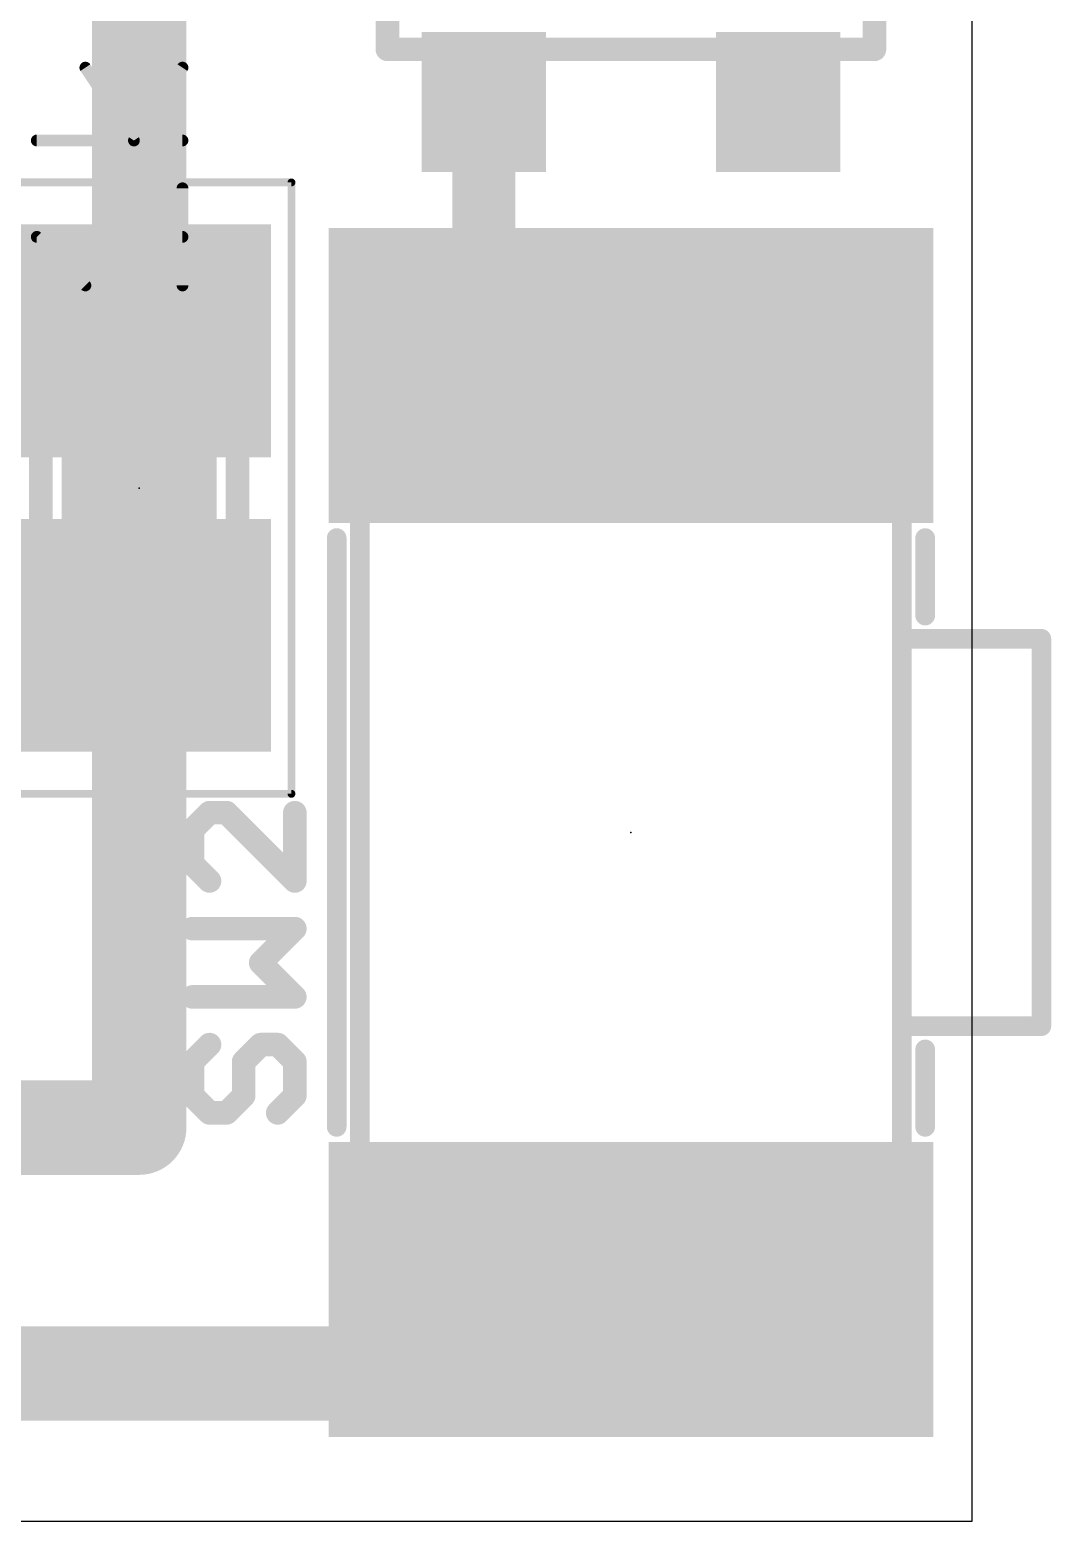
# Model space of a CAD drawing. Extents: x -4.6 to 38, y -0.1 to 31.9.
# Drawn here: x 31.36 to 37.96, y 0 to 9.63 of the extents above; entities that cross this region are included whole.
import ezdxf

# ---------------------------------------------------------------- set-up
doc = ezdxf.new("R2010")
doc.units = 0
for name, color, linetype in [('1', 22, 'CONTINUOUS'), ('20', 7, 'CONTINUOUS'), ('21', 253, 'CONTINUOUS'), ('23', 7, 'CONTINUOUS'), ('25', 253, 'CONTINUOUS'), ('27', 253, 'CONTINUOUS'), ('29', 253, 'CONTINUOUS'), ('31', 3, 'CONTINUOUS'), ('35', 253, 'CONTINUOUS'), ('39', 22, 'CONTINUOUS'), ('51', 253, 'CONTINUOUS')]:
    doc.layers.add(name, color=color, linetype=linetype)

# ---------------------------------------------------------------- blocks, each defined once
blk = doc.blocks.new('RECT')
blk.add_solid([(-0.5, -0.5), (0.5, -0.5), (-0.5, 0.5), (0.5, 0.5)])

msp = doc.modelspace()

# ---------------------------------------------------------------- linework, layer by layer
at = {"layer": '1'}
for points, const_width in [([(32.0675, 7.62), (32.0675, 11.43)], 0.6096), ([(34.2925, 9.16), (34.2925, 7.305)], 0.4064), ([(32.0675, 7.6175), (32.0675, 7.62)], 0.6096), ([(34.2925, 7.305), (34.29, 7.3025)], 0.4064), ([(35.15, 7.3025), (35.2425, 7.395)], 0.4064), ([(34.29, 7.3025), (35.15, 7.3025)], 0.4064), ([(32.0675, 2.54), (32.0675, 5.7175)], 0.6096), ([(28.095, 2.54), (32.0675, 2.54)], 0.6096), ([(35.15, 0.9525), (35.2425, 1.495)], 0.6096), ([(35.15, 0.9525), (25.4, 0.9525)], 0.6096)]:
    msp.add_lwpolyline(points, dxfattribs=dict(at, const_width=const_width))
for points, const_width in [([(34.3941, 9.16, 1), (34.1909, 9.16)], 0.2032), ([(32.2199, 7.62, 1), (31.9151, 7.62)], 0.3048), ([(31.9151, 7.62, 1), (32.2199, 7.62)], 0.3048), ([(31.9151, 7.6175, 1), (32.2199, 7.6175)], 0.3048), ([(34.3643, 7.2332, 1), (34.2207, 7.3768)], 0.2032), ([(35.3143, 7.3232, 1), (35.1707, 7.4668)], 0.2032), ([(34.29, 7.4041, 1), (34.29, 7.2009)], 0.2032), ([(34.2182, 7.3743, 1), (34.3618, 7.2307)], 0.2032), ([(35.0782, 7.3743, 1), (35.2218, 7.2307)], 0.2032), ([(35.15, 7.2009, 1), (35.15, 7.4041)], 0.2032), ([(34.1909, 7.305, 1), (34.3941, 7.305)], 0.2032), ([(32.2199, 5.7175, 1), (31.9151, 5.7175)], 0.3048), ([(32.0675, 2.3876, 1), (32.0675, 2.6924)], 0.3048), ([(31.9151, 2.54, 1), (32.2199, 2.54)], 0.3048), ([(35.3927, 1.4694, 1), (35.0923, 1.5206)], 0.3048), ([(35.15, 0.8001, 1), (35.15, 1.1049)], 0.3048), ([(34.9998, 0.9781, 1), (35.3002, 0.9269)], 0.3048)]:
    msp.add_lwpolyline(points, format="xyb", dxfattribs=dict(at, const_width=const_width))
at = {"layer": '20'}
for p, q in [((37.445, 0), (37.445, 25.3875)), ((0, 0), (37.445, 0))]:
    msp.add_line(p, q, dxfattribs=at)
at = {"layer": '21'}
for points, const_width in [([(33.6701, 9.5076), (33.6701, 10.8204)], 0.1524), ([(36.8149, 10.8204), (36.8149, 9.5076)], 0.1524), ([(35.6649, 9.4996), (34.8061, 9.4996)], 0.1524), ([(33.3425, 2.545), (33.3425, 6.345)], 0.127), ([(37.1425, 5.845), (37.1425, 6.345)], 0.127), ([(37.1425, 2.545), (37.1425, 3.045)], 0.127)]:
    msp.add_lwpolyline(points, dxfattribs=dict(at, const_width=const_width))
for points, const_width in [([(33.632, 9.5076, 1), (33.7082, 9.5076)], 0.0762), ([(34.8061, 9.5377, 1), (34.8061, 9.4615)], 0.0762), ([(35.6649, 9.4615, 1), (35.6649, 9.5377)], 0.0762), ([(36.7768, 9.5076, 1), (36.853, 9.5076)], 0.0762), ([(33.3743, 6.345, 1), (33.3107, 6.345)], 0.0635), ([(37.1743, 6.345, 1), (37.1107, 6.345)], 0.0635), ([(37.1107, 5.845, 1), (37.1743, 5.845)], 0.0635), ([(37.1743, 3.045, 1), (37.1107, 3.045)], 0.0635), ([(33.3107, 2.545, 1), (33.3743, 2.545)], 0.0635), ([(37.1107, 2.545, 1), (37.1743, 2.545)], 0.0635)]:
    msp.add_lwpolyline(points, format="xyb", dxfattribs=dict(at, const_width=const_width))
at = {"layer": '23'}
for p in [(32.0675, 6.6675), (35.2425, 4.445)]:
    msp.add_point(p, dxfattribs=at)
at = {"layer": '25', "const_width": 0.1524}
for points in [[(32.5215, 4.5727), (32.4113, 4.4625)], [(32.6317, 4.5727), (32.5215, 4.5727)], [(33.0723, 4.132), (32.6317, 4.5727)], [(33.0723, 4.5727), (33.0723, 4.132)], [(32.4113, 4.4625), (32.4113, 4.2422)], [(32.4113, 4.2422), (32.5215, 4.132)], [(33.0723, 3.8243), (32.4113, 3.8243)], [(32.852, 3.6039), (33.0723, 3.8243)], [(33.0723, 3.3836), (32.852, 3.6039)], [(32.4113, 3.3836), (33.0723, 3.3836)], [(32.5215, 3.0758), (32.4113, 2.9657)], [(32.7418, 2.9657), (32.852, 3.0758)], [(32.852, 3.0758), (32.9621, 3.0758)], [(32.9621, 3.0758), (33.0723, 2.9657)], [(32.4113, 2.9657), (32.4113, 2.7454)], [(32.7418, 2.7454), (32.7418, 2.9657)], [(33.0723, 2.9657), (33.0723, 2.7454)], [(32.4113, 2.7454), (32.5215, 2.6352)], [(32.6317, 2.6352), (32.7418, 2.7454)], [(33.0723, 2.7454), (32.9621, 2.6352)], [(32.5215, 2.6352), (32.6317, 2.6352)]]:
    msp.add_lwpolyline(points, dxfattribs=at)
at = {"layer": '25', "const_width": 0.0762}
for points in [[(32.5215, 4.6108, 1), (32.5215, 4.5346)], [(32.5484, 4.5457, 1), (32.4946, 4.5996)], [(32.6586, 4.5996, 1), (32.6047, 4.5457)], [(32.6317, 4.5346, 1), (32.6317, 4.6108)], [(33.1104, 4.5727, 1), (33.0342, 4.5727)], [(32.4494, 4.4625, 1), (32.3732, 4.4625)], [(32.3844, 4.4895, 1), (32.4383, 4.4356)], [(32.4383, 4.2691, 1), (32.3844, 4.2152)], [(32.3732, 4.2422, 1), (32.4494, 4.2422)], [(32.4946, 4.1051, 1), (32.5484, 4.159)], [(33.0342, 4.132, 1), (33.1104, 4.132)], [(33.0454, 4.1051, 1), (33.0992, 4.159)], [(32.4113, 3.8624, 1), (32.4113, 3.7862)], [(33.0992, 3.7973, 1), (33.0454, 3.8512)], [(33.0723, 3.7862, 1), (33.0723, 3.8624)], [(32.8789, 3.6309, 1), (32.825, 3.577)], [(32.825, 3.6309, 1), (32.8789, 3.577)], [(32.4113, 3.4217, 1), (32.4113, 3.3455)], [(33.0454, 3.3567, 1), (33.0992, 3.4106)], [(33.0723, 3.3455, 1), (33.0723, 3.4217)], [(32.5484, 3.0489, 1), (32.4946, 3.1028)], [(32.852, 3.1139, 1), (32.852, 3.0377)], [(32.8789, 3.0489, 1), (32.825, 3.1028)], [(32.9891, 3.1028, 1), (32.9352, 3.0489)], [(32.9621, 3.0377, 1), (32.9621, 3.1139)], [(32.4494, 2.9657, 1), (32.3732, 2.9657)], [(32.3844, 2.9926, 1), (32.4383, 2.9387)], [(32.7799, 2.9657, 1), (32.7037, 2.9657)], [(32.7149, 2.9926, 1), (32.7688, 2.9387)], [(33.1104, 2.9657, 1), (33.0342, 2.9657)], [(33.0454, 2.9387, 1), (33.0992, 2.9926)], [(32.4383, 2.7723, 1), (32.3844, 2.7184)], [(32.7688, 2.7184, 1), (32.7149, 2.7723)], [(33.0992, 2.7184, 1), (33.0454, 2.7723)], [(32.3732, 2.7454, 1), (32.4494, 2.7454)], [(32.5215, 2.6733, 1), (32.5215, 2.5971)], [(32.4946, 2.6083, 1), (32.5484, 2.6621)], [(32.6047, 2.6621, 1), (32.6586, 2.6083)], [(32.6317, 2.5971, 1), (32.6317, 2.6733)], [(32.7037, 2.7454, 1), (32.7799, 2.7454)], [(32.9352, 2.6621, 1), (32.9891, 2.6083)], [(33.0342, 2.7454, 1), (33.1104, 2.7454)]]:
    msp.add_lwpolyline(points, format="xyb", dxfattribs=at)
at = {"layer": '27', "const_width": 0.0762}
for points in [[(32.0334, 8.9111), (31.7198, 9.3814)], [(32.3469, 9.3814), (32.0334, 8.9111)], [(32.3469, 8.9111), (31.4063, 8.9111)], [(32.3469, 7.9756), (32.3469, 8.6027)], [(31.7198, 7.9756), (31.4063, 8.2891)], [(31.4063, 8.2891), (32.3469, 8.2891)]]:
    msp.add_lwpolyline(points, dxfattribs=at)
at = {"layer": '27', "const_width": 0.0381}
for points in [[(31.7357, 9.392, 1), (31.704, 9.3709)], [(32.3628, 9.3709, 1), (32.331, 9.392)], [(31.4063, 8.9302, 1), (31.4063, 8.8921)], [(32.0175, 8.9217, 1), (32.0492, 8.9006)], [(32.0175, 8.9006, 1), (32.0492, 8.9217)], [(32.3469, 8.8921, 1), (32.3469, 8.9302)], [(32.366, 8.6027, 1), (32.3279, 8.6027)], [(31.4198, 8.3026, 1), (31.3928, 8.2757)], [(31.4063, 8.3082, 1), (31.4063, 8.2701)], [(32.3469, 8.2701, 1), (32.3469, 8.3082)], [(31.7064, 7.9621, 1), (31.7333, 7.9891)], [(32.3279, 7.9756, 1), (32.366, 7.9756)]]:
    msp.add_lwpolyline(points, format="xyb", dxfattribs=at)
at = {"layer": '39', "const_width": 0.0508}
for points in [[(31.0845, 8.6405), (33.0505, 8.6405)], [(33.0505, 8.6405), (33.0505, 4.6945)], [(33.0505, 4.6945), (31.0845, 4.6945)]]:
    msp.add_lwpolyline(points, dxfattribs=at)
at = {"layer": '39', "const_width": 0.0254}
for points in [[(33.0632, 8.6405, 1), (33.0378, 8.6405)], [(33.0505, 8.6278, 1), (33.0505, 8.6532)], [(33.0505, 4.6818, 1), (33.0505, 4.7072)], [(33.0378, 4.6945, 1), (33.0632, 4.6945)]]:
    msp.add_lwpolyline(points, format="xyb", dxfattribs=at)
at = {"layer": '51'}
for points, const_width in [([(33.6701, 9.4996), (33.6701, 10.8204)], 0.1524), ([(36.8149, 10.8204), (36.8149, 9.4996)], 0.1524), ([(36.8149, 9.4996), (33.6701, 9.4996)], 0.1524), ([(33.7375, 7.945), (36.7475, 7.945)], 0.127), ([(33.7375, 7.195), (33.7375, 7.945)], 0.127), ([(36.7475, 7.945), (36.7475, 7.195)], 0.127), ([(33.4925, 1.695), (33.4925, 7.195)], 0.127), ([(33.4925, 7.195), (33.7375, 7.195)], 0.127), ([(33.7375, 7.195), (36.7475, 7.195)], 0.127), ([(36.7475, 7.195), (36.9925, 7.195)], 0.127), ([(36.9925, 7.195), (36.9925, 5.695)], 0.127), ([(31.4325, 6.2575), (31.4325, 7.0775)], 0.1524), ([(32.7025, 6.2575), (32.7025, 7.0775)], 0.1524), ([(36.9925, 5.695), (36.9925, 3.195)], 0.127), ([(37.8925, 5.695), (36.9925, 5.695)], 0.127), ([(37.8925, 3.195), (37.8925, 5.695)], 0.127), ([(36.9925, 3.195), (36.9925, 1.695)], 0.127), ([(37.8925, 3.195), (36.9925, 3.195)], 0.127), ([(33.7375, 1.695), (33.4925, 1.695)], 0.127), ([(36.7475, 1.695), (33.7375, 1.695)], 0.127), ([(33.7375, 0.945), (33.7375, 1.695)], 0.127), ([(36.9925, 1.695), (36.7475, 1.695)], 0.127), ([(36.7475, 1.695), (36.7475, 0.945)], 0.127), ([(36.7475, 0.945), (33.7375, 0.945)], 0.127)]:
    msp.add_lwpolyline(points, dxfattribs=dict(at, const_width=const_width))
for points, const_width in [([(33.6701, 9.5377, 1), (33.6701, 9.4615)], 0.0762), ([(33.632, 9.4996, 1), (33.7082, 9.4996)], 0.0762), ([(36.7768, 9.4996, 1), (36.853, 9.4996)], 0.0762), ([(36.8149, 9.4615, 1), (36.8149, 9.5377)], 0.0762), ([(33.7375, 7.9768, 1), (33.7375, 7.9133)], 0.0635), ([(33.7693, 7.945, 1), (33.7058, 7.945)], 0.0635), ([(36.7793, 7.945, 1), (36.7157, 7.945)], 0.0635), ([(36.7475, 7.9133, 1), (36.7475, 7.9768)], 0.0635), ([(33.4925, 7.2268, 1), (33.4925, 7.1633)], 0.0635), ([(33.5243, 7.195, 1), (33.4607, 7.195)], 0.0635), ([(33.7375, 7.2268, 1), (33.7375, 7.1633)], 0.0635), ([(33.7058, 7.195, 1), (33.7693, 7.195)], 0.0635), ([(33.7375, 7.1633, 1), (33.7375, 7.2268)], 0.0635), ([(36.7157, 7.195, 1), (36.7793, 7.195)], 0.0635), ([(36.7475, 7.2268, 1), (36.7475, 7.1633)], 0.0635), ([(36.7475, 7.1633, 1), (36.7475, 7.2268)], 0.0635), ([(37.0243, 7.195, 1), (36.9607, 7.195)], 0.0635), ([(36.9925, 7.1633, 1), (36.9925, 7.2268)], 0.0635), ([(31.4706, 7.0775, 1), (31.3944, 7.0775)], 0.0762), ([(32.7406, 7.0775, 1), (32.6644, 7.0775)], 0.0762), ([(31.3944, 6.2575, 1), (31.4706, 6.2575)], 0.0762), ([(32.6644, 6.2575, 1), (32.7406, 6.2575)], 0.0762), ([(36.9925, 5.7268, 1), (36.9925, 5.6633)], 0.0635), ([(37.0243, 5.695, 1), (36.9607, 5.695)], 0.0635), ([(36.9607, 5.695, 1), (37.0243, 5.695)], 0.0635), ([(37.9243, 5.695, 1), (37.8607, 5.695)], 0.0635), ([(37.8925, 5.6633, 1), (37.8925, 5.7268)], 0.0635), ([(36.9925, 3.2268, 1), (36.9925, 3.1633)], 0.0635), ([(37.0243, 3.195, 1), (36.9607, 3.195)], 0.0635), ([(36.9607, 3.195, 1), (37.0243, 3.195)], 0.0635), ([(37.8607, 3.195, 1), (37.9243, 3.195)], 0.0635), ([(37.8925, 3.1633, 1), (37.8925, 3.2268)], 0.0635), ([(33.4925, 1.7268, 1), (33.4925, 1.6633)], 0.0635), ([(33.7375, 1.7268, 1), (33.7375, 1.6633)], 0.0635), ([(33.7693, 1.695, 1), (33.7058, 1.695)], 0.0635), ([(33.7375, 1.6633, 1), (33.7375, 1.7268)], 0.0635), ([(36.7793, 1.695, 1), (36.7157, 1.695)], 0.0635), ([(36.7475, 1.7268, 1), (36.7475, 1.6633)], 0.0635), ([(36.7475, 1.6633, 1), (36.7475, 1.7268)], 0.0635), ([(36.9925, 1.6633, 1), (36.9925, 1.7268)], 0.0635), ([(33.4607, 1.695, 1), (33.5243, 1.695)], 0.0635), ([(36.9607, 1.695, 1), (37.0243, 1.695)], 0.0635), ([(33.7375, 0.9768, 1), (33.7375, 0.9133)], 0.0635), ([(33.7058, 0.945, 1), (33.7693, 0.945)], 0.0635), ([(36.7157, 0.945, 1), (36.7793, 0.945)], 0.0635), ([(36.7475, 0.9133, 1), (36.7475, 0.9768)], 0.0635)]:
    msp.add_lwpolyline(points, format="xyb", dxfattribs=dict(at, const_width=const_width))

# ---------------------------------------------------------------- block references
at = {"layer": '1', "xscale": 0.6, "yscale": 0.7}
for p in [(34.2925, 9.16), (36.1925, 9.16)]:
    msp.add_blockref('RECT', p, dxfattribs=at)
at = {"layer": '1', "rotation": 90}
for p, xscale, yscale in [((32.0675, 7.6175), 1.3, 1.5), ((35.2425, 7.395), 1.7, 3.7), ((32.0675, 5.7175), 1.3, 1.5), ((35.2425, 1.495), 1.7, 3.7)]:
    msp.add_blockref('RECT', p, dxfattribs=dict(at, xscale=xscale, yscale=yscale))
at = {"layer": '29', "xscale": 0.8032, "yscale": 0.9032}
for p in [(34.2925, 9.16), (36.1925, 9.16)]:
    msp.add_blockref('RECT', p, dxfattribs=at)
at = {"layer": '29', "rotation": 90}
for p, xscale, yscale in [((32.0675, 7.6175), 1.5032, 1.7032), ((35.2425, 7.395), 1.9032, 3.9032), ((32.0675, 5.7175), 1.5032, 1.7032), ((35.2425, 1.495), 1.9032, 3.9032)]:
    msp.add_blockref('RECT', p, dxfattribs=dict(at, xscale=xscale, yscale=yscale))
at = {"layer": '31', "xscale": 0.6, "yscale": 0.7}
for p in [(34.2925, 9.16), (36.1925, 9.16)]:
    msp.add_blockref('RECT', p, dxfattribs=at)
at = {"layer": '31', "rotation": 90}
for p, xscale, yscale in [((32.0675, 7.6175), 1.3, 1.5), ((35.2425, 7.395), 1.7, 3.7), ((32.0675, 5.7175), 1.3, 1.5), ((35.2425, 1.495), 1.7, 3.7)]:
    msp.add_blockref('RECT', p, dxfattribs=dict(at, xscale=xscale, yscale=yscale))
at = {"layer": '35', "xscale": 0.3998, "yscale": 1.0002, "rotation": 90}
msp.add_blockref('RECT', (32.0675, 6.6675), dxfattribs=at)
at = {"layer": '51', "xscale": 0.4572, "yscale": 0.5842}
for p in [(34.3027, 9.1567), (36.1823, 9.1567)]:
    msp.add_blockref('RECT', p, dxfattribs=at)
at = {"layer": '51', "xscale": 0.65, "yscale": 1.4, "rotation": 90}
for p in [(32.066, 7.3989), (32.066, 5.9257)]:
    msp.add_blockref('RECT', p, dxfattribs=at)

doc.saveas('drawing.dxf')
